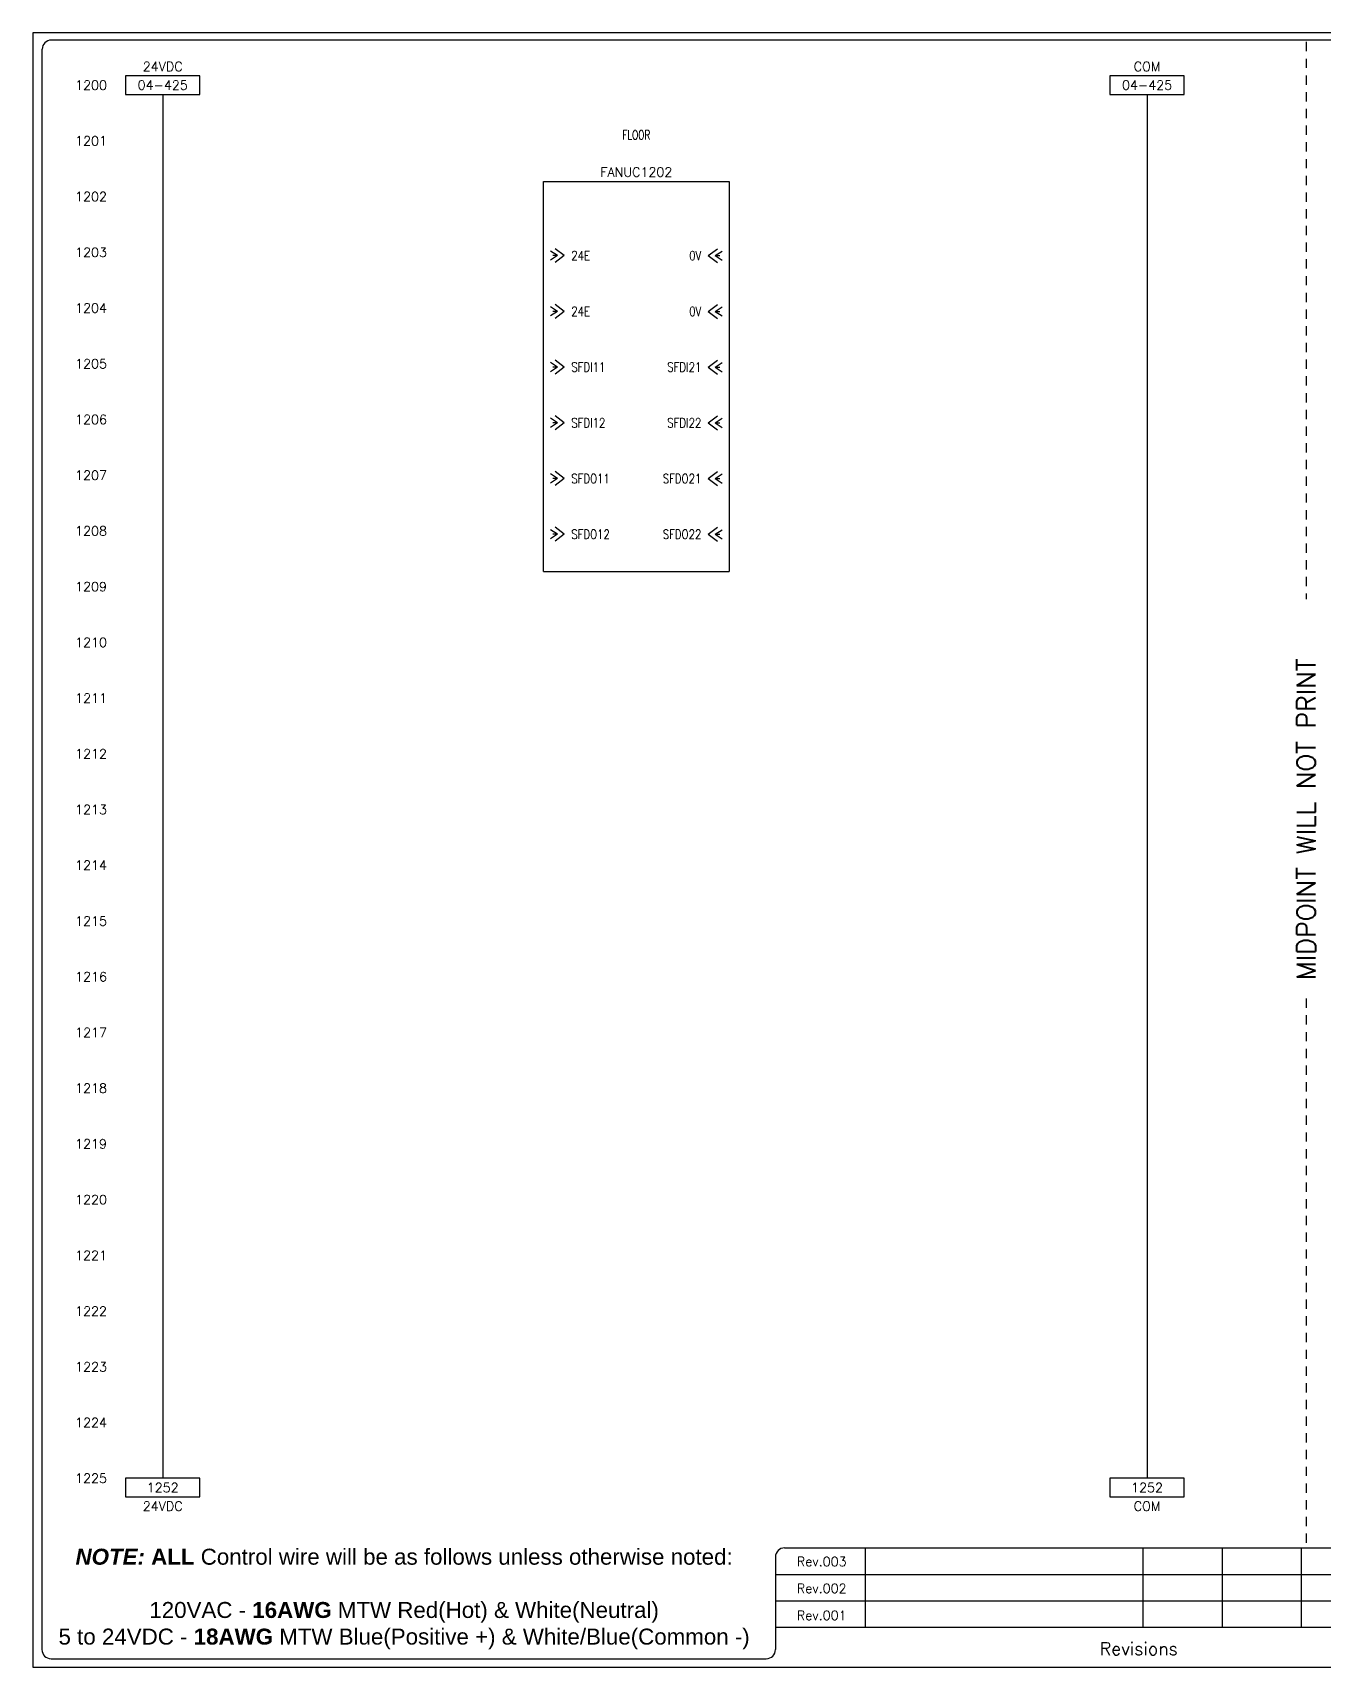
# Model space of a CAD drawing. Header units: inches. Extents: x 0 to 34.2, y 0 to 22.
# Drawn here: x 0 to 17.37, y -0.04 to 21.96 of the extents above; entities that cross this region are included whole.
import ezdxf
from ezdxf.enums import TextEntityAlignment as Align

# ---------------------------------------------------------------- set-up
doc = ezdxf.new("R2010")
doc.units = ezdxf.units.IN
doc.header["$MEASUREMENT"] = 0
doc.linetypes.add('HIDDEN2', pattern=[0.1875, 0.125, -0.0625])
for name, color, linetype in [('BLU_12AWG', 5, 'Continuous'), ('BLU_WHT_12AWG', 4, 'Continuous'), ('DESC', 150, 'Continuous'), ('LOC', 8, 'Continuous'), ('SYMS', 7, 'Continuous'), ('TAGS', 1, 'Continuous'), ('TERMS', 3, 'Continuous'), ('XREF', 7, 'Continuous')]:
    doc.layers.add(name, color=color, linetype=linetype)
doc.layers.add('MidPoint', color=210, linetype='HIDDEN2', plot=False)
doc.styles.add('Fields', font='simplex.shx', dxfattribs={"height": 0.185})
doc.styles.get("Standard").update_dxf_attribs({"font": 'arial.ttf'})
doc.styles.add('Title_Block', font='simplex.shx', dxfattribs={"height": 0.185})
doc.styles.add('WD', font='romans.shx', dxfattribs={"height": 0.185})

# ---------------------------------------------------------------- blocks, each defined once
blk = doc.blocks.new('RG_Master_Ver_4_2_2')
at = {"color": 3}
for p, q in [((34.028, 21.856), (0.25, 21.856)), ((0.125, 21.734), (0.125, 0.194)), ((10.12, 1.563), (34.15, 1.563)), ((11.207, 1.563), (11.207, 0.496)), ((14.942, 1.563), (14.942, 0.496)), ((16.009, 1.563), (16.009, 0.496)), ((17.076, 1.563), (17.076, 0.496)), ((9.998, 1.441), (9.998, 0.194)), ((9.998, 1.207), (19.566, 1.207)), ((9.998, 0.852), (19.566, 0.852)), ((9.998, 0.496), (19.566, 0.496)), ((0.247, 0.072), (9.875, 0.072))]:
    blk.add_line(p, q, dxfattribs=at)
blk.add_lwpolyline([(0, -0.044), (34.25, -0.044), (34.25, 21.956), (0, 21.956)], close=True, dxfattribs=at)
for centre, start, end in [((0.25, 21.734), 90, 180), ((10.12, 1.441), 90, 180), ((0.247, 0.194), 180, 270), ((9.875, 0.194), 270, 360)]:
    blk.add_arc(centre, 0.122, start, end, dxfattribs=at)
at = {"layer": 'MidPoint'}
for p, q in [((17.141, 21.831), (17.141, 14.331)), ((17.141, 8.956), (17.141, 1.581))]:
    blk.add_line(p, q, dxfattribs=at)
at = {"style": 'Title_Block'}
for s, width, heights, insert, char_height, attachment_point in [('\\pxqc;Rev.003', 1.24498, [0], (9.998, 1.442), 0.125, 1), ('\\pxqc;Rev.002', 1.24498, [0], (9.998, 1.08), 0.125, 1), ('\\pxqc;Rev.001', 1.24498, [0], (9.998, 0.717), 0.125, 1), ('\\pxqc;Revisions', 9.42628, [0.392], (14.889, 0.206), 0.17145, 5)]:
    blk.add_mtext_dynamic_manual_height_columns(s, width=width, gutter_width=0.857, heights=heights, dxfattribs=dict(at, insert=insert, char_height=char_height, attachment_point=attachment_point))
at = {"style": 'Fields'}
for tag, p in [('DESCRIPTION_3', (13.116, 1.307)), ('DRN_3', (15.472, 1.307)), ('CHK_3', (16.529, 1.307)), ('APP_3', (17.552, 1.307)), ('DATE_3', (18.829, 1.307)), ('CUSTOMER', (28.997, 1.214)), ('DRAWING_DESC', (32.229, 1.246)), ('DESCRIPTION_2', (13.116, 0.951)), ('DRN_2', (15.472, 0.951)), ('CHK_2', (16.529, 0.951)), ('APP_2', (17.552, 0.951)), ('DATE_2', (18.829, 0.951)), ('SIZE', (30.715, 0.894)), ('DRAWING_#', (32.125, 0.894)), ('REV', (33.543, 0.894)), ('DESCRIPTION_1', (13.116, 0.596)), ('DRN_1', (15.472, 0.596)), ('CHK_1', (16.529, 0.596)), ('APP_1', (17.552, 0.596)), ('DATE_1', (18.829, 0.596)), ('PROJECT_#', (28.981, 0.581)), ('DRN_BY', (30.875, 0.524)), ('CHK_BY', (31.762, 0.524)), ('APP_BY', (32.75, 0.524)), ('SCALE', (33.652, 0.524)), ('PROJECT_NAME', (29.021, 0.176)), ('SHEETNUM', (32.753, 0.176)), ('TTL_SHTS', (33.547, 0.176))]:
    blk.add_attdef(tag, text='', height=0.125, dxfattribs=at).set_placement(p, align=Align.CENTER)
at = {"style": 'Fields', "flags": 9}
blk.add_attdef('WD_TB', (9.953, 0.194), '', height=0.0638, dxfattribs=at)
at = {"layer": 'MidPoint', "insert": (17.016, 9.206), "char_height": 0.25, "attachment_point": 1, "rotation": 90, "style": 'Fields'}
blk.add_mtext_dynamic_manual_height_columns('MIDPOINT WILL NOT PRINT', width=5.375, gutter_width=0.575, heights=[0], dxfattribs=at)
blk = doc.blocks.new('WD_MLRH')
at = {"style": 'WD'}
blk.add_attdef('RUNGFIRST', text='', height=0.125, dxfattribs=at).set_placement((-0.25, 0), align=Align.MIDDLE_RIGHT)
at = {"style": 'WD', "flags": 1}
for tag, p in [('RUNGHORV', (-0.25, -0.127)), ('RUNGDIST', (-0.25, -0.2)), ('RUNGCNT', (-0.25, -0.237)), ('RUNGINC', (-0.25, -0.163)), ('WIRE-START', (-0.25, -0.356)), ('WIRE-GSUF', (-0.25, -0.396)), ('PH3SPACE', (-0.25, -0.437)), ('WIREMODE', (-0.25, -0.281)), ('WIREFMT', (-0.25, -0.321))]:
    blk.add_attdef(tag, text='', height=0.025, dxfattribs=at).set_placement(p, align=Align.RIGHT)
blk = doc.blocks.new('HA2D1_REF_1')
for p, q in [((0, 0.25), (0, 0)), ((1, 0.25), (0, 0.25)), ((1, 0), (1, 0.25)), ((0, 0), (1, 0))]:
    blk.add_line(p, q)
at = {"style": 'WD'}
for tag, p in [('DESC1', (0.5, 0.3125)), ('XREF', (0.5, 0.0625))]:
    blk.add_attdef(tag, text='', height=0.125, dxfattribs=at).set_placement(p, align=Align.CENTER)
at = {"style": 'WD', "flags": 1}
blk.add_attdef('SIGCODE', text='', height=0.125, dxfattribs=at).set_placement((0.5, -0.125), align=Align.CENTER)
blk = doc.blocks.new('HA2S1_REF_1')
for p, q in [((0, 0.25), (0, 0)), ((1, 0.25), (0, 0.25)), ((1, 0), (1, 0.25)), ((0, 0), (1, 0))]:
    blk.add_line(p, q)
at = {"style": 'WD', "flags": 1}
blk.add_attdef('SIGCODE', text='', height=0.125, dxfattribs=at).set_placement((0.5, 0.3125), align=Align.CENTER)
at = {"style": 'WD'}
for tag, p in [('XREF', (0.5, 0.0625)), ('DESC1', (0.5, -0.1875))]:
    blk.add_attdef(tag, text='', height=0.125, dxfattribs=at).set_placement(p, align=Align.CENTER)
blk = doc.blocks.new('HDV1_016')
for p, q in [((-1.25, 0), (1.25, 0)), ((-1.25, -5.25), (-1.25, 0)), ((1.25, 0), (1.25, -5.25)), ((-1.062, -1), (-1.156, -0.938)), ((-1.062, -1), (-1.156, -1.062)), ((-1.062, -1), (-1.125, -1)), ((-0.969, -1), (-1.094, -0.906)), ((-0.969, -1), (-1.094, -1.094)), ((0.969, -1), (1.094, -0.906)), ((0.969, -1), (1.094, -1.094)), ((1.062, -1), (1.156, -0.938)), ((1.062, -1), (1.156, -1.062)), ((1.062, -1), (1.125, -1)), ((-1.062, -1.75), (-1.156, -1.688)), ((-1.062, -1.75), (-1.156, -1.812)), ((-1.062, -1.75), (-1.125, -1.75)), ((-0.969, -1.75), (-1.094, -1.656)), ((-0.969, -1.75), (-1.094, -1.844)), ((0.969, -1.75), (1.094, -1.656)), ((0.969, -1.75), (1.094, -1.844)), ((1.062, -1.75), (1.156, -1.688)), ((1.062, -1.75), (1.156, -1.812)), ((1.062, -1.75), (1.125, -1.75)), ((-0.969, -2.5), (-1.094, -2.406)), ((0.969, -2.5), (1.094, -2.406)), ((-1.062, -2.5), (-1.156, -2.438)), ((-1.062, -2.5), (-1.156, -2.562)), ((-1.062, -2.5), (-1.125, -2.5)), ((-0.969, -2.5), (-1.094, -2.594)), ((0.969, -2.5), (1.094, -2.594)), ((1.062, -2.5), (1.156, -2.438)), ((1.062, -2.5), (1.156, -2.562)), ((1.062, -2.5), (1.125, -2.5)), ((-1.062, -3.25), (-1.156, -3.188)), ((-1.062, -3.25), (-1.156, -3.312)), ((-1.062, -3.25), (-1.125, -3.25)), ((-0.969, -3.25), (-1.094, -3.156)), ((-0.969, -3.25), (-1.094, -3.344)), ((0.969, -3.25), (1.094, -3.156)), ((0.969, -3.25), (1.094, -3.344)), ((1.062, -3.25), (1.156, -3.188)), ((1.062, -3.25), (1.156, -3.312)), ((1.062, -3.25), (1.125, -3.25)), ((-1.062, -4), (-1.156, -3.938)), ((-0.969, -4), (-1.094, -3.906)), ((0.969, -4), (1.094, -3.906)), ((1.062, -4), (1.156, -3.938)), ((-1.062, -4), (-1.156, -4.062)), ((-1.062, -4), (-1.125, -4)), ((-0.969, -4), (-1.094, -4.094)), ((0.969, -4), (1.094, -4.094)), ((1.062, -4), (1.156, -4.062)), ((1.062, -4), (1.125, -4)), ((-1.062, -4.75), (-1.156, -4.688)), ((-1.062, -4.75), (-1.156, -4.812)), ((-1.062, -4.75), (-1.125, -4.75)), ((-0.969, -4.75), (-1.094, -4.656)), ((-0.969, -4.75), (-1.094, -4.844)), ((0.969, -4.75), (1.094, -4.656)), ((0.969, -4.75), (1.094, -4.844)), ((1.062, -4.75), (1.156, -4.688)), ((1.062, -4.75), (1.156, -4.812)), ((1.062, -4.75), (1.125, -4.75)), ((-1.25, -5.25), (1.25, -5.25))]:
    blk.add_line(p, q)
at = {"style": 'WD', "width": 0.7}
for tag, p in [('INST', (0, 0.75)), ('LOC', (0, 0.625)), ('DESC1', (0, 0.5)), ('DESC2', (0, 0.375)), ('DESC3', (0, 0.25))]:
    blk.add_attdef(tag, text='', height=0.125, dxfattribs=at).set_placement(p, align=Align.MIDDLE_CENTER)
at = {"style": 'WD'}
blk.add_attdef('TAG1', text='', height=0.125, dxfattribs=at).set_placement((0, 0.125), align=Align.MIDDLE_CENTER)
at = {"style": 'WD', "flags": 9}
for tag, p in [('MFG', (0, -0.125)), ('CAT', (0, -0.25)), ('ASSYCODE', (0, -0.375)), ('FAMILY', (0, -0.5))]:
    blk.add_attdef(tag, text='', height=0.125, dxfattribs=at).set_placement(p, align=Align.MIDDLE_CENTER)
at = {"style": 'WD', "flags": 1}
for tag, p in [('X4TERM01', (-1.125, -1)), ('X1TERM10', (1.125, -1)), ('X4TERM02', (-1.125, -1.75)), ('X1TERM11', (1.125, -1.75)), ('X4TERM03', (-1.125, -2.5)), ('X1TERM12', (1.125, -2.5)), ('X4TERM04', (-1.125, -3.25)), ('X1TERM13', (1.125, -3.25)), ('X4TERM05', (-1.125, -4)), ('X1TERM14', (1.125, -4)), ('X4TERM06', (-1.125, -4.75)), ('X1TERM15', (1.125, -4.75))]:
    blk.add_attdef(tag, p, '', height=0.005, dxfattribs=at)
at = {"style": 'WD', "width": 0.8}
for tag, p in [('TERM01', (-0.875, -1)), ('TERM02', (-0.875, -1.75)), ('TERM03', (-0.875, -2.5)), ('TERM04', (-0.875, -3.25)), ('TERM05', (-0.875, -4)), ('TERM06', (-0.875, -4.75))]:
    blk.add_attdef(tag, text='', height=0.125, dxfattribs=at).set_placement(p, align=Align.MIDDLE_LEFT)
for tag, p in [('TERM10', (0.875, -1)), ('TERM11', (0.875, -1.75)), ('TERM12', (0.875, -2.5)), ('TERM13', (0.875, -3.25)), ('TERM14', (0.875, -4)), ('TERM15', (0.875, -4.75))]:
    blk.add_attdef(tag, text='', height=0.125, dxfattribs=at).set_placement(p, align=Align.MIDDLE_RIGHT)

msp = doc.modelspace()

# ---------------------------------------------------------------- linework, layer by layer
at = {"layer": 'BLU_12AWG'}
msp.add_line((1.75, 21.125), (1.75, 2.5), dxfattribs=at)
at = {"layer": 'BLU_WHT_12AWG'}
msp.add_line((15, 21.125), (15, 2.5), dxfattribs=at)

# ---------------------------------------------------------------- block references
msp.add_blockref('RG_Master_Ver_4_2_2', (0, 0))
msp.add_blockref('WD_MLRH', (1.25, 21.25)).add_auto_attribs({'RUNGFIRST': '1200'})
at = {"layer": 'SYMS'}
ref = msp.add_blockref('HA2D1_REF_1', (1.25, 21.125), dxfattribs=at)
ref.add_attrib('XREF', '04-425', dxfattribs={"layer": 'XREF', "height": 0.125, "style": 'WD'}).set_placement((1.75, 21.188), align=Align.CENTER)
ref.add_attrib('DESC1', '24VDC', dxfattribs={"layer": 'DESC', "height": 0.125, "style": 'WD'}).set_placement((1.75, 21.438), align=Align.CENTER)
ref = msp.add_blockref('HA2D1_REF_1', (14.5, 21.125), dxfattribs=at)
ref.add_attrib('XREF', '04-425', dxfattribs={"layer": 'XREF', "height": 0.125, "style": 'WD'}).set_placement((15, 21.188), align=Align.CENTER)
ref.add_attrib('DESC1', 'COM', dxfattribs={"layer": 'DESC', "height": 0.125, "style": 'WD'}).set_placement((15, 21.438), align=Align.CENTER)
ref = msp.add_blockref('HDV1_016', (8.125, 19.955), dxfattribs=at)
ref.add_attrib('TERM10', '0V', dxfattribs={"layer": 'TERMS', "height": 0.125, "style": 'WD', "width": 0.8}).set_placement((9, 18.955), align=Align.MIDDLE_RIGHT)
ref.add_attrib('TERM01', '24E', dxfattribs={"layer": 'TERMS', "height": 0.125, "style": 'WD', "width": 0.8}).set_placement((7.25, 18.955), align=Align.MIDDLE_LEFT)
ref.add_attrib('TAG1', 'FANUC1202', dxfattribs={"layer": 'TAGS', "height": 0.125, "style": 'WD'}).set_placement((8.125, 20.08), align=Align.MIDDLE_CENTER)
ref.add_attrib('LOC', 'FLOOR', dxfattribs={"layer": 'LOC', "height": 0.125, "style": 'WD', "width": 0.7}).set_placement((8.125, 20.58), align=Align.MIDDLE_CENTER)
ref.add_attrib('TERM11', '0V', dxfattribs={"layer": 'TERMS', "height": 0.125, "style": 'WD', "width": 0.8}).set_placement((9, 18.205), align=Align.MIDDLE_RIGHT)
ref.add_attrib('TERM12', 'SFDI21', dxfattribs={"layer": 'TERMS', "height": 0.125, "style": 'WD', "width": 0.8}).set_placement((9, 17.455), align=Align.MIDDLE_RIGHT)
ref.add_attrib('TERM13', 'SFDI22', dxfattribs={"layer": 'TERMS', "height": 0.125, "style": 'WD', "width": 0.8}).set_placement((9, 16.705), align=Align.MIDDLE_RIGHT)
ref.add_attrib('TERM02', '24E', dxfattribs={"layer": 'TERMS', "height": 0.125, "style": 'WD', "width": 0.8}).set_placement((7.25, 18.205), align=Align.MIDDLE_LEFT)
ref.add_attrib('TERM03', 'SFDI11', dxfattribs={"layer": 'TERMS', "height": 0.125, "style": 'WD', "width": 0.8}).set_placement((7.25, 17.455), align=Align.MIDDLE_LEFT)
ref.add_attrib('TERM04', 'SFDI12', dxfattribs={"layer": 'TERMS', "height": 0.125, "style": 'WD', "width": 0.8}).set_placement((7.25, 16.705), align=Align.MIDDLE_LEFT)
ref.add_attrib('TERM14', 'SFDO21', dxfattribs={"layer": 'TERMS', "height": 0.125, "style": 'WD', "width": 0.8}).set_placement((9, 15.955), align=Align.MIDDLE_RIGHT)
ref.add_attrib('TERM15', 'SFDO22', dxfattribs={"layer": 'TERMS', "height": 0.125, "style": 'WD', "width": 0.8}).set_placement((9, 15.205), align=Align.MIDDLE_RIGHT)
ref.add_attrib('TERM05', 'SFDO11', dxfattribs={"layer": 'TERMS', "height": 0.125, "style": 'WD', "width": 0.8}).set_placement((7.25, 15.955), align=Align.MIDDLE_LEFT)
ref.add_attrib('TERM06', 'SFDO12', dxfattribs={"layer": 'TERMS', "height": 0.125, "style": 'WD', "width": 0.8}).set_placement((7.25, 15.205), align=Align.MIDDLE_LEFT)
ref = msp.add_blockref('HA2S1_REF_1', (1.25, 2.25), dxfattribs=at)
ref.add_attrib('XREF', '1252', dxfattribs={"layer": 'XREF', "height": 0.125, "style": 'WD'}).set_placement((1.75, 2.312), align=Align.CENTER)
ref.add_attrib('DESC1', '24VDC', dxfattribs={"layer": 'DESC', "height": 0.125, "style": 'WD'}).set_placement((1.75, 2.062), align=Align.CENTER)
ref = msp.add_blockref('HA2S1_REF_1', (14.5, 2.25), dxfattribs=at)
ref.add_attrib('XREF', '1252', dxfattribs={"layer": 'XREF', "height": 0.125, "style": 'WD'}).set_placement((15, 2.312), align=Align.CENTER)
ref.add_attrib('DESC1', 'COM', dxfattribs={"layer": 'DESC', "height": 0.125, "style": 'WD'}).set_placement((15, 2.062), align=Align.CENTER)

# ---------------------------------------------------------------- texts
at = {"style": 'WD'}
for s, p in [('1201', (1, 20.5)), ('1202', (1, 19.75)), ('1203', (1, 19)), ('1204', (1, 18.25)), ('1205', (1, 17.5)), ('1206', (1, 16.75)), ('1207', (1, 16)), ('1208', (1, 15.25)), ('1209', (1, 14.5)), ('1210', (1, 13.75)), ('1211', (1, 13)), ('1212', (1, 12.25)), ('1213', (1, 11.5)), ('1214', (1, 10.75)), ('1215', (1, 10)), ('1216', (1, 9.25)), ('1217', (1, 8.5)), ('1218', (1, 7.75)), ('1219', (1, 7)), ('1220', (1, 6.25)), ('1221', (1, 5.5)), ('1222', (1, 4.75)), ('1223', (1, 4)), ('1224', (1, 3.25)), ('1225', (1, 2.5))]:
    msp.add_text(s, height=0.125, dxfattribs=at).set_placement(p, align=Align.MIDDLE_RIGHT)
at = {"insert": (0.062, 1.552), "char_height": 0.215, "attachment_point": 1}
msp.add_mtext_dynamic_manual_height_columns('\\pxqc;{\\fArial|b1|i1|c0|p34;NOTE:} {\\fArial|b1|i0|c0|p34;ALL} Control wire will be as follows unless otherwise noted:\\P\\P120VAC - {\\fArial|b1|i0|c0|p34;16AWG} MTW Red(Hot) & White(Neutral)\\P5 to 24VDC - {\\fArial|b1|i0|c0|p34;18AWG} MTW Blue(Positive +) & White/Blue(Common -)', width=9.875, gutter_width=0.9, heights=[0], dxfattribs=at)

doc.saveas('drawing.dxf')
